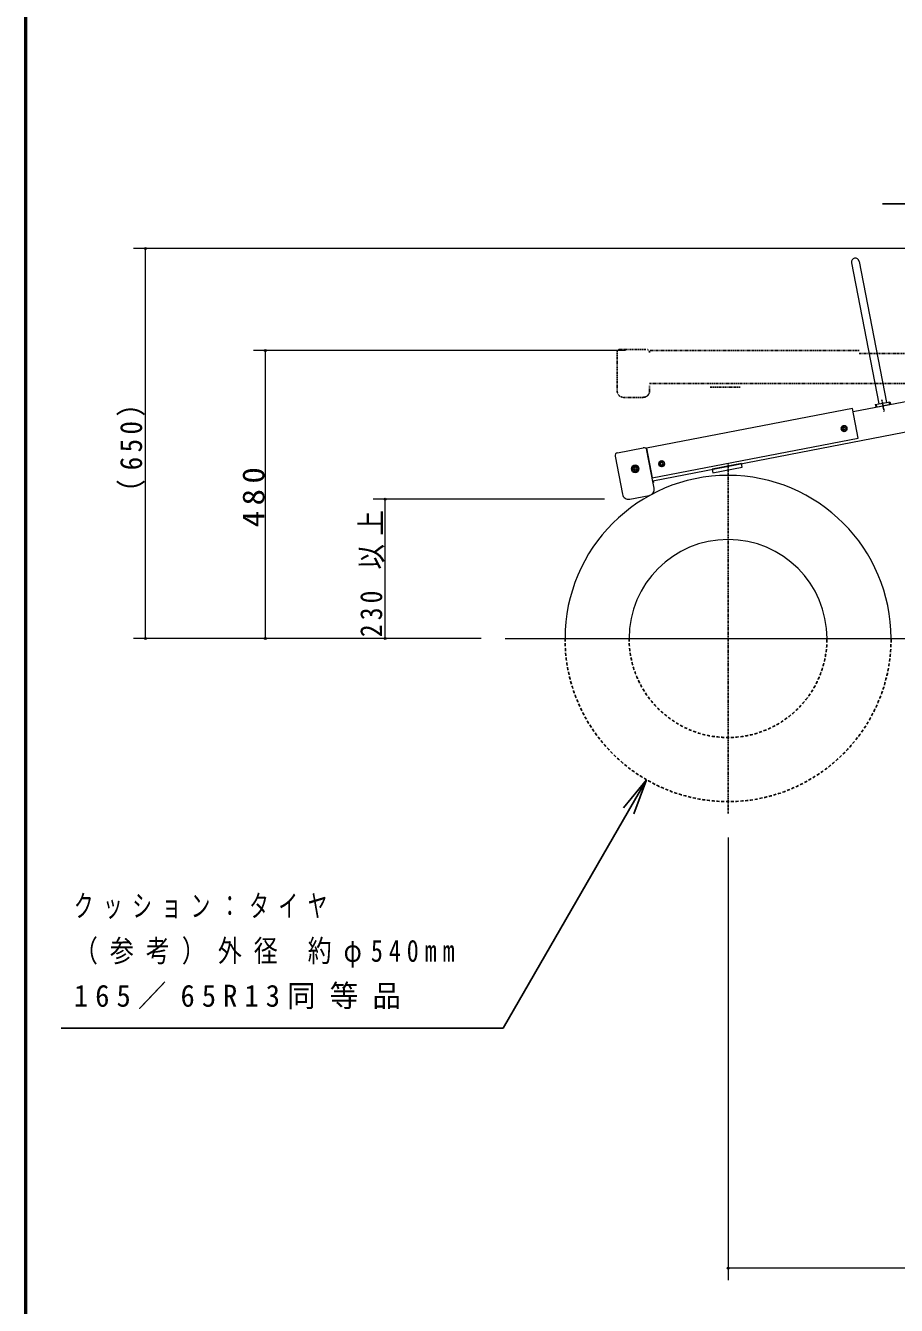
# Model space of a CAD drawing. Units: millimetres at full size; details may follow other scales. Extents: x -7816 to 0, y -1239 to 5340.
# Drawn here: x -7700 to -6247, y 858 to 2992 of the extents above; entities that cross this region are included whole.
import ezdxf

# ---------------------------------------------------------------- set-up
doc = ezdxf.new("R2010")
doc.units = ezdxf.units.MM
for name, pattern in [('USER2', [6, 3, -1, 1, -1]), ('USER3', [8, 3, -1, 1, -1, 1, -1]), ('USER4', [8, 5, -3])]:
    doc.linetypes.add(name, pattern=pattern)
for name, color, linetype, lineweight in [('A3図枠', 7, 'Continuous', 25), ('線', 2, 'Continuous', 25), ('補助', 2, 'Continuous', 13)]:
    doc.layers.add(name, color=color, linetype=linetype, lineweight=lineweight)
doc.styles.add('ＭＳ ゴシック', font='')
doc.styles.get('ＭＳ ゴシック').set_extended_font_data('MS Gothic')

# ---------------------------------------------------------------- blocks, each defined once
blk = doc.blocks.new('dimension_origin')
at = {"color": 0, "linetype": 'Continuous', "lineweight": -2}
blk.add_circle((0, 0), 1.25, dxfattribs=at)

msp = doc.modelspace()

# ---------------------------------------------------------------- linework, layer by layer
at = {"layer": 'A3図枠', "lineweight": 50}
msp.add_line((-7700, 5340), (-7700, 0), dxfattribs=at)
at = {"layer": '線', "color": 7, "lineweight": 13}
for p, q in [((-6321.925, 2596.578), (-6276.595, 2361.407)), ((-6309.16, 2599.038), (-6263.83, 2363.867)), ((-6319.439, 2348.566), (-5335.55, 2538.211)), ((-6653.65, 2233.226), (-5912.55, 2376.073)), ((-6320.386, 2353.475), (-6664.06, 2287.232)), ((-6310.922, 2304.379), (-6320.386, 2353.475)), ((-6282.487, 2360.271), (-6257.939, 2365.003)), ((-6282.487, 2360.271), (-6281.635, 2355.852)), ((-6281.635, 2355.852), (-6257.087, 2360.584)), ((-6276.595, 2361.407), (-6263.83, 2363.867)), ((-6257.939, 2365.003), (-6257.087, 2360.584)), ((-6712.552, 2279.922), (-6669.348, 2288.249)), ((-6664.06, 2287.232), (-6654.596, 2238.136)), ((-6663.303, 2283.304), (-6663.492, 2284.286)), ((-6654.596, 2238.136), (-6310.922, 2304.379)), ((-6716.516, 2274.066), (-6704.308, 2210.732)), ((-6652.893, 2229.298), (-6663.303, 2283.304)), ((-6505.379, 2261.805), (-6554.475, 2252.342)), ((-6554.475, 2252.342), (-6553.34, 2246.45)), ((-6553.34, 2246.45), (-6504.244, 2255.914)), ((-6504.244, 2255.914), (-6505.379, 2261.805)), ((-6651.284, 2220.952), (-6652.893, 2229.298)), ((-6692.011, 2202.409), (-6659.607, 2208.654)), ((-6900, 1970), (-5838.25, 1970))]:
    msp.add_line(p, q, dxfattribs=at)
at = {"layer": '線', "linetype": 'USER3'}
for p, q in [((-6713, 2447.25), (-6713, 2382.75)), ((-6708, 2452.25), (-6664, 2452.25)), ((-6309, 2450.25), (-6659, 2450.25)), ((-6309, 2445.25), (-5307, 2445.25)), ((-6659, 2395.25), (-5808, 2395.25)), ((-6659, 2382.75), (-6659, 2391.25)), ((-6702.5, 2372.25), (-6669.5, 2372.25)), ((-6558, 2389.25), (-6508, 2389.25))]:
    msp.add_line(p, q, dxfattribs=at)
at = {"layer": '線'}
for p, q in [((-6281.014, 2360.555), (-6280.162, 2356.136)), ((-6259.412, 2364.719), (-6258.56, 2360.3)), ((-6652.668, 2233.415), (-6653.65, 2233.226)), ((-6653.082, 2230.28), (-6652.1, 2230.469)), ((-6652.1, 2230.469), (-6652.668, 2233.415))]:
    msp.add_line(p, q, dxfattribs=at)
at = {"layer": '線', "color": 20, "linetype": 'USER2'}
for p, q in [((-6271.254, 2368.038), (-6267.468, 2348.399)), ((-6528, 1678), (-6528, 2262))]:
    msp.add_line(p, q, dxfattribs=at)
at = {"layer": '線'}
for centre, radius in [((-6334.346, 2320.232), 4.75), ((-6334.346, 2320.232), 2.4), ((-6638.743, 2261.559), 4.75), ((-6638.743, 2261.559), 2.4), ((-6682.93, 2253.042), 6), ((-6682.93, 2253.042), 4.75), ((-6682.93, 2253.042), 2.4)]:
    msp.add_circle(centre, radius, dxfattribs=at)
at = {"layer": '線', "color": 7, "lineweight": 13}
for centre, radius, start, end in [((-6315.542, 2597.808), 6.5, 10.91, 190.91), ((-6668.401, 2283.34), 5, 10.91, 100.91), ((-6711.606, 2275.012), 5, 100.91, 190.91), ((-6528, 1970), 272, 0, 180), ((-6661.594, 2218.965), 10.5, 280.91007, 10.91), ((-6693.998, 2212.719), 10.5, 190.91, 280.91006), ((-6528, 1970), 165.1, 0, 180)]:
    msp.add_arc(centre, radius, start, end, dxfattribs=at)
at = {"layer": '線', "linetype": 'USER3'}
for centre, radius, start, end in [((-6708, 2447.25), 5, 90, 180), ((-6664, 2447.25), 5, 0, 90), ((-6702.5, 2382.75), 10.5, 180, 270.00006), ((-6669.5, 2382.75), 10.5, 270.00007, 0)]:
    msp.add_arc(centre, radius, start, end, dxfattribs=at)
at = {"layer": '線', "color": 4, "linetype": 'USER4'}
for radius in [272, 165.1]:
    msp.add_arc((-6528, 1970), radius, 180, 0, dxfattribs=at)
at = {"layer": '補助', "lineweight": 25}
for p, q in [((-6079.953, 2695.25), (-6270.39, 2695.25)), ((-6702.66, 1687.48), (-6664, 1734.441)), ((-6664, 1734.441), (-6694, 1682.48)), ((-6685.34, 1677.48), (-6664, 1734.441)), ((-6694, 1682.48), (-6903.278, 1320)), ((-6923.278, 1320), (-7640.552, 1320)), ((-6903.278, 1320), (-6923.278, 1320))]:
    msp.add_line(p, q, dxfattribs=at)
at = {"layer": '補助'}
for p, q in [((-4984.14, 2620.692), (-7520, 2620.692)), ((-7500, 1970), (-7500, 2620.692)), ((-6699, 2450.25), (-7320, 2450.25)), ((-7300, 1970), (-7300, 2450.25)), ((-6733.998, 2202.219), (-7120, 2202.219)), ((-7100, 1970), (-7100, 2202.219)), ((-6940, 1970), (-7520, 1970)), ((-6940, 1970), (-7320, 1970)), ((-6940, 1970), (-7120, 1970)), ((-6528, 1638), (-6528, 900)), ((-5088, 920), (-6528, 920))]:
    msp.add_line(p, q, dxfattribs=at)

# ---------------------------------------------------------------- block references
at = {"layer": '補助', "xscale": 1.33, "yscale": 1.33}
for p, rotation in [((-7500, 2620.692), 270), ((-7300, 2450.25), 270), ((-7100, 2202.219), 270), ((-7500, 1970), 90), ((-7300, 1970), 90), ((-7100, 1970), 90)]:
    msp.add_blockref('dimension_origin', p, dxfattribs=dict(at, rotation=rotation))
msp.add_blockref('dimension_origin', (-6528, 920), dxfattribs=at)

# ---------------------------------------------------------------- texts
at = {"layer": '補助', "char_height": 36.66, "attachment_point": 8, "rotation": 90, "style": 'ＭＳ ゴシック'}
for s, insert in [('\\T1.33;\\W0.9;（650）', (-7501, 2295.346)), ('\\T1.33;\\W1.1;480', (-7301, 2210.125)), ('\\T1.33;\\W0.85;230\\~以上', (-7101, 2085.211))]:
    msp.add_mtext(s, dxfattribs=dict(at, insert=insert))
at = {"layer": '補助', "char_height": 36.66, "attachment_point": 1, "style": 'ＭＳ ゴシック'}
for s, insert in [('\\T1.5;\\W0.65;クッション：タイヤ', (-7619.349, 1542.5)), ('\\T1.5;\\W0.8;（参考）外径\\~約φ540mm', (-7619.349, 1467.5)), ('\\T1.5;\\W0.95;165／65R13同等品', (-7619.349, 1392.5))]:
    msp.add_mtext(s, dxfattribs=dict(at, insert=insert))

doc.saveas('drawing.dxf')
